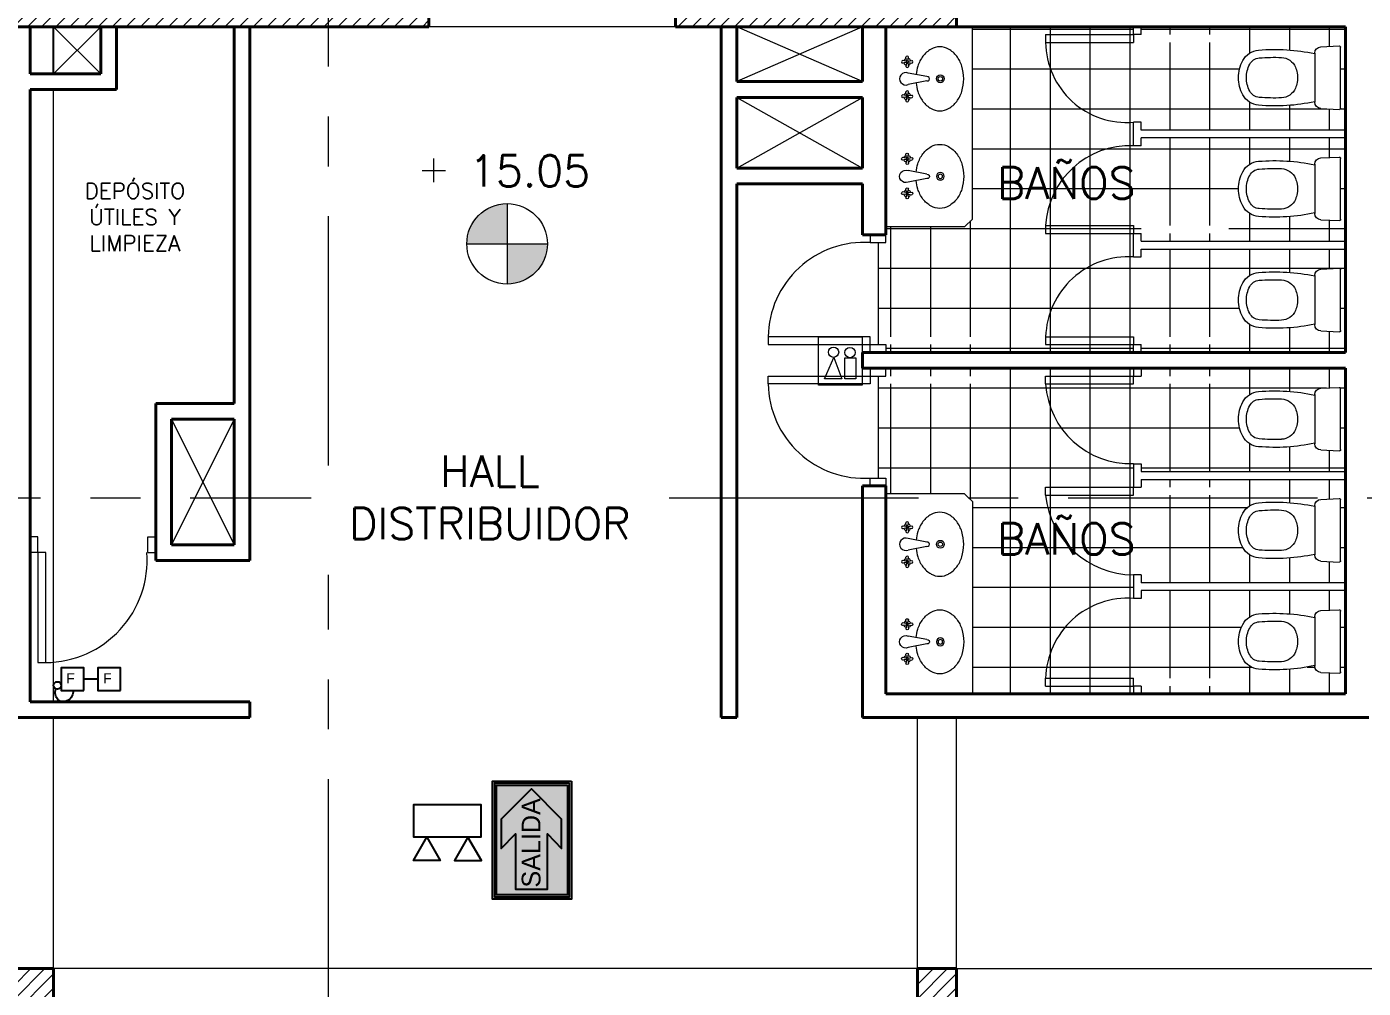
# Model space of a CAD drawing. Extents: x 1009 to 1343, y -172900 to 201.
# Drawn here: x 1315.24 to 1323.75, y 130.73 to 136.85 of the extents above; entities that cross this region are included whole.
import ezdxf

# ---------------------------------------------------------------- set-up
doc = ezdxf.new("R2010")
doc.units = 0
doc.header["$LTSCALE"] = 0.5
doc.linetypes.add('CENTER', pattern=[50.8, 31.75, -6.35, 6.35, -6.35])
doc.linetypes.add('TRAZOS2', pattern=[0.375, 0.25, -0.125])
for name, color, linetype in [('1-ALARMA', 1, 'CONTINUOUS'), ('BRIGADAS', 8, 'TRAZOS2'), ('GCI-LUZ DE EMERG.LUZ ESTROBOSCOPICA', 12, 'CONTINUOUS'), ('MARCO_FONDO_NEGRO', 7, 'CONTINUOUS'), ('SEÑAL_FONDO_FIGURAS', 254, 'CONTINUOUS'), ('SEÑAL_FONDO_NEGRO', 7, 'CONTINUOUS'), ('SEÑAL_FONDO_VERDE', 86, 'CONTINUOUS')]:
    doc.layers.add(name, color=color, linetype=linetype)
for name, color, linetype, lineweight in [('Carpintería', 55, 'CONTINUOUS', 20), ('Detalles .05', 243, 'CONTINUOUS', 5), ('Detalles 01', 8, 'CONTINUOUS', 9), ('Equipamiento fijo', 31, 'CONTINUOUS', 13), ('Equipamiento movil', 33, 'CONTINUOUS', 9), ('EQUIPO DE EMERGENCIA', 200, 'CONTINUOUS', 30), ('Muros corte', 7, 'CONTINUOUS', 40), ('Muros vista', 253, 'CONTINUOUS', 25), ('Punta 01', 6, 'CONTINUOUS', 9), ('Punta 015', 64, 'CONTINUOUS', 13), ('Punta 02', 11, 'CONTINUOUS', 20), ('Sist. contra incendio', 1, 'CONTINUOUS', 18), ('Tratamiento pisos', 251, 'CONTINUOUS', 9), ('Vidrios', 147, 'CONTINUOUS', 13)]:
    doc.layers.add(name, color=color, linetype=linetype, lineweight=lineweight)
doc.styles.add('franklin gothic medium', font='framd.ttf')
doc.styles.add('ROMANS', font='arial.ttf', dxfattribs={"oblique": 1, "height": 0.075})
doc.styles.add('Texto 1 mm', font='simplex.shx', dxfattribs={"height": 0.1})
doc.styles.add('Texto 2 mm', font='simplex.shx', dxfattribs={"height": 0.2})
pattern_1 = [(0, (211.0139, 13.64954), (0, 0.254), []), (90, (211.0139, 13.64954), (-0.254, 2e-17), [])]

# ---------------------------------------------------------------- blocks, each defined once
blk = doc.blocks.new('inodoro')
at = {"layer": 'Equipamiento fijo'}
for p, q in [((-0.1967, 0.1268), (-0.2021, 0.0084)), ((-0.1568, 0.165), (0.1568, 0.165)), ((0.1967, 0.1268), (0.2021, 0.0084)), ((0.1941, 0), (-0.1941, 0))]:
    blk.add_line(p, q, dxfattribs=at)
for centre, radius, start, end in [((-0.0511, 0.5125), 0.125, 117.58575, 175.50719), ((0, 0.4146), 0.2354, 90, 117.58575), ((0, 0.4146), 0.1854, 90, 117.58575), ((0, 0.4146), 0.2354, 62.41425, 90), ((0, 0.4146), 0.1854, 62.41425, 90), ((0.0511, 0.5125), 0.125, 4.49281, 62.41425), ((1.0899, 0.4221), 1.2696, 175.47771, 191.68579), ((1.0945, 0.4224), 1.2242, 175.50719, 182.14249), ((-0.0511, 0.5125), 0.075, 117.58575, 175.50719), ((0.0511, 0.5125), 0.075, 4.49281, 62.41425), ((-1.0945, 0.4224), 1.2242, 357.85751, 4.49281), ((-1.0245, 0.418), 1.2047, 347.8749, 4.9616), ((-0.0277, 0.3814), 0.1012, 182.70725, 247.23206), ((0.0277, 0.3814), 0.1012, 292.76794, 357.29275), ((-0.0137, 0.3963), 0.1205, 243.79777, 262.03889), ((0, 0.4826), 0.2079, 261.59395, 278.40605), ((0.0137, 0.3963), 0.1205, 277.96111, 296.20223), ((-0.1568, 0.125), 0.04, 90, 177.39744), ((0.1568, 0.125), 0.04, 2.60256, 90), ((-0.1941, 0.008), 0.00803, 177.65778, 269.73966), ((0.1947, 0.0074), 0.00742, 265.6488, 0.24021), ((0.1941, 0.008), 0.008, 355.88901, 2.60256)]:
    blk.add_arc(centre, radius, start, end, dxfattribs=at)
blk = doc.blocks.new('Lavamanos')
at = {"layer": 'Equipamiento movil'}
for p, q in [((-0.0151, -0.0368), (-0.0382, -0.1563)), ((0.0126, -0.0369), (0.0357, -0.1563)), ((-0.118, -0.1581), (-0.1383, -0.1541)), ((-0.1178, -0.1672), (-0.1383, -0.1712)), ((-0.114, -0.154), (-0.118, -0.1334)), ((-0.1049, -0.1538), (-0.1009, -0.1334)), ((-0.1007, -0.1578), (-0.0802, -0.1538)), ((-0.1006, -0.1669), (-0.0802, -0.1708)), ((0.102, -0.1578), (0.0815, -0.1538)), ((0.1018, -0.1669), (0.0815, -0.1708)), ((0.1061, -0.1538), (0.1022, -0.1334)), ((0.1152, -0.154), (0.1192, -0.1334)), ((0.119, -0.1672), (0.1395, -0.1712)), ((0.1192, -0.1581), (0.1395, -0.1541)), ((-0.1137, -0.1712), (-0.1176, -0.1915)), ((-0.1045, -0.171), (-0.1006, -0.1915)), ((0.1058, -0.171), (0.1018, -0.1915)), ((0.1149, -0.1712), (0.1188, -0.1915))]:
    blk.add_line(p, q, dxfattribs=at)
for centre, radius in [((-0.0013, 0.0484), 0.0249), ((-0.0013, 0.0484), 0.014), ((-0.1093, -0.1625), 0.00541), ((0.1105, -0.1625), 0.00541)]:
    blk.add_circle(centre, radius, dxfattribs=at)
for centre, radius, start, end in [((-0.0195, -0.0159), 0.2105, 107.17461, 126.72852), ((-0.0013, -0.0749), 0.2723, 90, 107.17461), ((-0.0013, -0.0749), 0.2723, 72.82539, 90), ((0.017, -0.0159), 0.2105, 53.27148, 72.82539), ((-0.0902, 0.0453), 0.1149, 150.96389, 180), ((-0.0474, 0.0215), 0.1638, 126.72852, 150.96389), ((0.0449, 0.0215), 0.1638, 29.03611, 53.27148), ((0.0877, 0.0453), 0.1149, 0, 29.03611), ((-0.0902, 0.0453), 0.1149, 180, 209.03611), ((0.0877, 0.0453), 0.1149, 330.96389, 360), ((-0.0474, 0.069), 0.1638, 209.03611, 233.27148), ((-0.0195, 0.1064), 0.2105, 233.27148, 252.82539), ((-0.0012, -0.035), 0.014, 352.3829, 187.24417), ((0.017, 0.1064), 0.2105, 287.17461, 306.72852), ((0.0449, 0.069), 0.1638, 306.72852, 330.96389), ((-0.136, -0.1627), 0.00882, 105.27808, 254.72192), ((-0.1093, -0.1625), 0.0226, 108.61222, 162.26496), ((-0.1093, -0.1625), 0.0226, 198.61222, 252.26496), ((-0.1094, -0.1358), 0.00882, 15.27808, 164.72192), ((-0.1093, -0.1625), 0.00976, 119.00544, 153.10409), ((-0.1093, -0.1625), 0.00976, 209.00544, 243.10409), ((-0.1171, -0.1627), 0.00254, 349.64927, 12.85929), ((-0.1094, -0.1546), 0.00254, 259.64927, 282.85929), ((-0.1091, -0.1704), 0.00254, 79.64927, 102.85929), ((-0.1093, -0.1625), 0.00976, 29.00544, 63.10409), ((-0.1093, -0.1625), 0.00976, 299.00544, 333.10409), ((-0.1014, -0.1623), 0.00254, 169.64927, 192.85929), ((-0.1093, -0.1625), 0.0226, 18.61222, 72.26496), ((-0.1093, -0.1625), 0.0226, 288.61222, 342.26496), ((-0.0013, 0.1654), 0.2723, 252.82539, 264.28293), ((-0.0826, -0.1623), 0.00882, 285.27808, 74.72192), ((-0.0013, -0.1711), 0.0398, 158.17607, 21.82393), ((-0.0013, 0.1654), 0.2723, 275.71707, 287.17461), ((0.0838, -0.1623), 0.00882, 105.27808, 254.72192), ((0.1105, -0.1625), 0.0226, 197.73504, 251.38778), ((0.1105, -0.1625), 0.0226, 107.73504, 161.38778), ((0.1105, -0.1625), 0.00976, 206.89591, 240.99456), ((0.1105, -0.1625), 0.00976, 116.89591, 150.99456), ((0.1107, -0.1358), 0.00882, 15.27808, 164.72192), ((0.1026, -0.1623), 0.00254, 347.14071, 10.35073), ((0.1103, -0.1704), 0.00254, 77.14071, 100.35073), ((0.1107, -0.1546), 0.00254, 257.14071, 280.35073), ((0.1105, -0.1625), 0.00976, 296.89591, 330.99456), ((0.1105, -0.1625), 0.00976, 26.89591, 60.99456), ((0.1184, -0.1627), 0.00254, 167.14071, 190.35073), ((0.1105, -0.1625), 0.0226, 287.73504, 341.38778), ((0.1105, -0.1625), 0.0226, 17.73504, 71.38778), ((0.1372, -0.1627), 0.00882, 285.27808, 74.72192), ((-0.1091, -0.1892), 0.00882, 195.27808, 344.72192), ((0.1103, -0.1892), 0.00882, 195.27808, 344.72192)]:
    blk.add_arc(centre, radius, start, end, dxfattribs=at)
blk = doc.blocks.new('A$C4F586106')
at = {"layer": 'SEÑAL_FONDO_FIGURAS'}
h = blk.add_hatch(color=256, dxfattribs=at)
h.paths.add_polyline_path([(1.092, 0.238), (0.029, 0.238), (0.029, 1.85), (1.092, 1.85)])
h.paths.add_polyline_path([(1.063, 1.821), (0.058, 1.821), (0.058, 0.267), (1.063, 0.267)], flags=16)
h.paths.add_polyline_path([(0.807, 1.55), (0.807, 0.438), (0.287, 0.438), (0.287, 1.55)], flags=8)
blk.add_hatch(color=256, dxfattribs=at).paths.add_polyline_path([(0.553, 1.768), (0.126, 1.339), (0.126, 0.925), (0.327, 1.132), (0.327, 0.349), (0.553, 0.349), (0.778, 0.349), (0.778, 1.132), (0.979, 0.925), (0.979, 1.339)])
at = {"layer": 'SEÑAL_FONDO_VERDE'}
h = blk.add_hatch(color=256, dxfattribs=at)
h.paths.add_polyline_path([(0.058, 0.267), (0.058, 1.821), (1.063, 1.821), (1.063, 0.267)])
h.paths.add_polyline_path([(0.327, 0.349), (0.553, 0.349), (0.778, 0.349), (0.778, 1.132), (0.979, 0.925), (0.979, 1.339), (0.553, 1.768), (0.126, 1.339), (0.126, 0.925), (0.327, 1.132)], flags=16)
at = {"layer": 'MARCO_FONDO_NEGRO'}
blk.add_lwpolyline([(1.121, 1.879), (1.121, 0.209), (0, 0.209), (0, 1.879)], close=True, dxfattribs=at)
at = {"layer": 'SEÑAL_FONDO_FIGURAS'}
blk.add_lwpolyline([(1.092, 1.85), (0.029, 1.85), (0.029, 0.238), (1.092, 0.238)], close=True, dxfattribs=at)
at = {"layer": 'SEÑAL_FONDO_NEGRO'}
blk.add_lwpolyline([(1.063, 1.821), (1.063, 0.267), (0.058, 0.267), (0.058, 1.821)], close=True, dxfattribs=at)
at = {"layer": 'SEÑAL_FONDO_VERDE'}
for points in [[(1.063, 1.821), (1.063, 0.267), (0.058, 0.267), (0.058, 1.821)], [(0.553, 0.349), (0.778, 0.349), (0.778, 1.132), (0.979, 0.925), (0.979, 1.339), (0.553, 1.768), (0.126, 1.339), (0.126, 0.925), (0.327, 1.132), (0.327, 0.349)], [(0.553, 0.349), (0.778, 0.349), (0.778, 1.132), (0.979, 0.925), (0.979, 1.339), (0.553, 1.768), (0.126, 1.339), (0.126, 0.925), (0.327, 1.132), (0.327, 0.349)]]:
    blk.add_lwpolyline(points, close=True, dxfattribs=at)
at = {"layer": 'SEÑAL_FONDO_VERDE', "style": 'franklin gothic medium'}
blk.add_text('SALIDA', height=0.2658, rotation=90, dxfattribs=at).set_placement((0.681, 0.372))
blk = doc.blocks.new('A$C04752EFD')
at = {"layer": 'GCI-LUZ DE EMERG.LUZ ESTROBOSCOPICA', "color": 1}
blk.add_lwpolyline([(-0.1774, -0.1729), (-0.1774, 0), (0.1774, 0), (0.1774, -0.1729)], close=True, dxfattribs=at)
at = {"layer": 'GCI-LUZ DE EMERG.LUZ ESTROBOSCOPICA'}
for points in [[(0.1774, -0.1729), (-0.1774, -0.1729), (-0.1774, 0), (0.1774, 0)], [(-0.109, -0.1729), (-0.0376, -0.2965), (-0.1803, -0.2965)], [(0.109, -0.1729), (0.0376, -0.2965), (0.1803, -0.2965)]]:
    blk.add_lwpolyline(points, close=True, dxfattribs=at)

msp = doc.modelspace()

# ---------------------------------------------------------------- hatches: boundary and pattern name
at = {"layer": 'Detalles 01'}
h = msp.add_hatch(dxfattribs=at)
h.set_pattern_fill('ANSI31,_O', color=256, scale=0.02)
h.set_pattern_definition([(45, (34.213894, 13.64954), (-0.0449012806, 0.0449012806), [])])
h.paths.add_polyline_path([(1318.2595, 141.7797), (1317.1595, 141.7797), (1317.1595, 141.5297), (1318.2595, 141.5297)])
h.paths.add_polyline_path([(1317.1595, 141.7797), (1315.3995, 141.7797), (1315.3995, 141.8547), (1315.1595, 141.8547), (1315.1595, 136.8547), (1317.1595, 136.8547), (1317.1595, 137.0047), (1315.3995, 137.0047), (1315.3995, 141.5297), (1317.1595, 141.5297)])
h.paths.add_polyline_path([(1317.7995, 140.7297), (1317.6495, 140.7297), (1317.6495, 137.0047), (1317.1595, 137.0047), (1317.1595, 136.8547), (1317.7995, 136.8547)])
h = msp.add_hatch(dxfattribs=at)
h.set_pattern_fill('ANSI31', color=256, scale=0.02, style=0)
h.set_pattern_definition([(45, (280.013894, 13.64954), (-0.0449012806, 0.0449012806), [])])
h.paths.add_polyline_path([(1321.1595, 141.8547), (1320.9195, 141.8547), (1320.9195, 141.7797), (1318.7595, 141.7797), (1318.7595, 141.5297), (1319.3695, 141.5297), (1319.3695, 141.1855), (1319.5195, 141.1855), (1319.5195, 141.5297), (1320.9195, 141.5297), (1320.9195, 137.0047), (1319.5195, 137.0047), (1319.5195, 137.3488), (1319.3695, 137.3488), (1319.3695, 136.8547), (1321.1595, 136.8547)])
h.paths.add_polyline_path([(1319.5195, 140.3855), (1319.3695, 140.3855), (1319.3695, 139.6672), (1319.5195, 139.6672)], flags=17)
h = msp.add_hatch(dxfattribs=at)
h.set_pattern_fill('ANSI31,_O', color=256, scale=0.02)
h.set_pattern_definition([(45, (95.013894, 13.64954), (-0.0449012806, 0.0449012806), [])])
h.paths.add_polyline_path([(1316.6595, 127.8297), (1315.4095, 127.8297), (1315.4095, 130.8547), (1315.1595, 130.8547), (1315.1595, 126.1797), (1314.1095, 126.1797), (1314.1095, 125.9297), (1315.1595, 125.9297), (1315.1595, 125.8547), (1315.4095, 125.8547), (1315.4095, 127.5797), (1316.6595, 127.5797)])
h.paths.add_polyline_path([(1321.1595, 130.8547), (1320.9095, 130.8547), (1320.9095, 127.8297), (1319.6595, 127.8297), (1319.6595, 127.5797), (1320.9095, 127.5797), (1320.9095, 125.8547), (1321.1595, 125.8547), (1321.1595, 125.9297), (1322.2095, 125.9297), (1322.2095, 126.1797), (1321.1595, 126.1797)])
at = {"layer": 'Tratamiento pisos'}
h = msp.add_hatch(dxfattribs=at)
h.set_pattern_fill('NET,_O', color=256, scale=0.08)
h.set_pattern_definition(pattern_1)
h.paths.add_polyline_path([(1322.3342, 136.0963), (1322.2845, 136.0963), (1322.2845, 136.2463), (1322.3345, 136.2463, 0.385126), (1322.8929, 136.7547), (1322.3345, 136.7547), (1322.3345, 136.8047), (1322.2845, 136.8047), (1322.2845, 136.8547), (1321.2595, 136.8547), (1321.2595, 135.6297), (1321.2095, 135.5797), (1320.7095, 135.5797), (1320.7095, 135.5297), (1320.7095, 135.4797, -0.389604), (1321.3595, 134.8797), (1321.3595, 134.8297), (1320.7095, 134.8297), (1320.7095, 134.7797), (1322.2845, 134.7797), (1322.2845, 134.8297), (1322.3345, 134.8297), (1322.3345, 134.8797), (1322.8929, 134.8797, 0.385126), (1322.3345, 135.388), (1322.2845, 135.388), (1322.2845, 135.538), (1322.3345, 135.538), (1322.3345, 135.588), (1322.8929, 135.588, 0.385295)])
h.paths.add_polyline_path([(1320.7095, 135.4797), (1320.6595, 135.4797), (1320.6595, 134.8297), (1320.7095, 134.8297), (1320.7095, 134.8797), (1321.3595, 134.8797, 0.389604)])
h.paths.add_polyline_path([(1321.3595, 134.5797), (1320.7095, 134.5797), (1320.7095, 134.6297), (1320.6595, 134.6297), (1320.6595, 133.9797), (1320.7095, 133.9797, 0.389604)])
h.paths.add_polyline_path([(1322.8929, 134.5797), (1322.3345, 134.5797), (1322.3345, 134.6297), (1322.2845, 134.6297), (1322.2845, 134.6797), (1320.7095, 134.6797), (1320.7095, 134.6297), (1321.3595, 134.6297), (1321.3595, 134.5797, -0.389604), (1320.7095, 133.9797), (1320.7095, 133.9297), (1320.7095, 133.8797), (1321.2095, 133.8797), (1321.2345, 133.8547), (1322.891, 133.8547, 0.00745), (1322.8929, 133.8713), (1322.3345, 133.8713), (1322.3345, 133.9213), (1322.2845, 133.9213), (1322.2845, 134.0713), (1322.3345, 134.0713, 0.385126)])
h.paths.add_polyline_path([(1322.891, 133.8547), (1321.2345, 133.8547), (1321.2595, 133.8297), (1321.2595, 132.6047), (1322.2845, 132.6047), (1322.2845, 132.6547), (1322.3345, 132.6547), (1322.3345, 132.7047), (1322.8929, 132.7047, 0.385126), (1322.3345, 133.213), (1322.2845, 133.213), (1322.2845, 133.363), (1322.3342, 133.363, 0.376763)])
h = msp.add_hatch(dxfattribs=at)
h.set_pattern_fill('NET,_O', color=256, scale=0.08)
h.set_pattern_definition(pattern_1)
h.paths.add_polyline_path([(1323.6345, 136.8547), (1322.3345, 136.8547), (1322.3345, 136.8047), (1322.8929, 136.8047), (1322.8929, 136.7547, -0.385126), (1322.3345, 136.2463), (1322.3345, 136.1963), (1323.6345, 136.1963)])
h.paths.add_polyline_path([(1322.9813, 136.4212, -0.12095), (1322.9545, 136.5302, -0.12095), (1322.9813, 136.6392, -0.258252), (1323.0823, 136.706, -0.070839), (1323.4395, 136.6836), (1323.4395, 136.687, -0.400971), (1323.4777, 136.727), (1323.5961, 136.7324, -0.430271), (1323.6045, 136.7243), (1323.6045, 136.3361, -0.437884), (1323.5971, 136.3281, -0.029302), (1323.5962, 136.3281), (1323.4777, 136.3335, -0.400971), (1323.4395, 136.3735), (1323.4395, 136.3769, -0.074693), (1323.0823, 136.3545, -0.258252)], flags=16)
h.paths.add_polyline_path([(1323.0256, 136.4444, -0.12095), (1323.0045, 136.5302, -0.12095), (1323.0256, 136.6161, -0.258252), (1323.0862, 136.6561, -0.028516), (1323.2257, 136.6591, -0.295056), (1323.3164, 136.5971, -0.07976), (1323.3276, 136.5606, -0.073488), (1323.3276, 136.4998, -0.07976), (1323.3164, 136.4633, -0.295056), (1323.2257, 136.4014, -0.028516), (1323.0862, 136.4043, -0.258252)], flags=0)
h = msp.add_hatch(dxfattribs=at)
h.set_pattern_fill('NET,_O', color=256, scale=0.08)
h.set_pattern_definition(pattern_1)
h.paths.add_polyline_path([(1323.6345, 136.1463), (1322.3345, 136.1463), (1322.3345, 136.0963, -0.385126), (1322.8929, 135.588), (1322.8929, 135.538), (1322.3345, 135.538), (1322.3345, 135.488), (1323.6345, 135.488)])
h.paths.add_polyline_path([(1322.9813, 135.9309, -0.258252), (1323.0823, 135.9976, -0.070839), (1323.4395, 135.9753), (1323.4395, 135.9787, -0.400971), (1323.4777, 136.0186), (1323.5961, 136.024, -0.430271), (1323.6045, 136.016), (1323.6045, 135.6278, -0.437884), (1323.5971, 135.6198, -0.029302), (1323.5962, 135.6198), (1323.4777, 135.6252, -0.400971), (1323.4395, 135.6651), (1323.4395, 135.6685, -0.074693), (1323.0823, 135.6462, -0.258252), (1322.9813, 135.7129, -0.12095), (1322.9545, 135.8219, -0.12095)], flags=16)
h.paths.add_polyline_path([(1323.0256, 135.9078, -0.258252), (1323.0862, 135.9478, -0.028516), (1323.2257, 135.9508, -0.295056), (1323.3164, 135.8888, -0.07976), (1323.3276, 135.8523, -0.073488), (1323.3276, 135.7915, -0.07976), (1323.3164, 135.755, -0.295056), (1323.2257, 135.693, -0.028516), (1323.0862, 135.696, -0.258252), (1323.0256, 135.7361, -0.12095), (1323.0045, 135.8219, -0.12095)], flags=0)
h = msp.add_hatch(dxfattribs=at)
h.set_pattern_fill('NET,_O', color=256, scale=0.08)
h.set_pattern_definition(pattern_1)
h.paths.add_polyline_path([(1323.6345, 135.438), (1322.3345, 135.438), (1322.3345, 135.388, -0.385126), (1322.8929, 134.8797), (1322.8929, 134.8297), (1322.3345, 134.8297), (1322.3345, 134.7797), (1323.6345, 134.7797)])
h.paths.add_polyline_path([(1323.0823, 135.2893, -0.070839), (1323.4395, 135.2669), (1323.4395, 135.2703, -0.400971), (1323.4777, 135.3103), (1323.5961, 135.3157, -0.430271), (1323.6045, 135.3076), (1323.6045, 134.9194, -0.437884), (1323.5971, 134.9115, -0.029302), (1323.5962, 134.9114), (1323.4777, 134.9168, -0.400971), (1323.4395, 134.9568), (1323.4395, 134.9602, -0.074693), (1323.0823, 134.9378, -0.258252), (1322.9813, 135.0046, -0.12095), (1322.9545, 135.1136, -0.12095), (1322.9813, 135.2226, -0.258252)], flags=16)
h.paths.add_polyline_path([(1323.0862, 135.2395, -0.028516), (1323.2257, 135.2424, -0.295056), (1323.3164, 135.1805, -0.07976), (1323.3276, 135.144, -0.073488), (1323.3276, 135.0832, -0.07976), (1323.3164, 135.0467, -0.295056), (1323.2257, 134.9847, -0.028516), (1323.0862, 134.9877, -0.258252), (1323.0256, 135.0277, -0.12095), (1323.0045, 135.1136, -0.12095), (1323.0256, 135.1994, -0.258252)], flags=0)
h = msp.add_hatch(dxfattribs=at)
h.set_pattern_fill('NET,_O', color=256, scale=0.08)
h.set_pattern_definition(pattern_1)
h.paths.add_polyline_path([(1323.6345, 134.6797), (1322.3345, 134.6797), (1322.3345, 134.6297), (1322.8929, 134.6297), (1322.8929, 134.5797, -0.385126), (1322.3345, 134.0713), (1322.3345, 134.0213), (1323.6345, 134.0213)])
h.paths.add_polyline_path([(1323.0823, 134.531, -0.070839), (1323.4395, 134.5086), (1323.4395, 134.512, -0.400971), (1323.4777, 134.552), (1323.5961, 134.5574, -0.430271), (1323.6045, 134.5493), (1323.6045, 134.1611, -0.437884), (1323.5971, 134.1531, -0.029302), (1323.5962, 134.1531), (1323.4777, 134.1585, -0.400971), (1323.4395, 134.1985), (1323.4395, 134.2019, -0.074693), (1323.0823, 134.1795, -0.258252), (1322.9813, 134.2462, -0.12095), (1322.9545, 134.3552, -0.12095), (1322.9813, 134.4642, -0.258252)], flags=16)
h.paths.add_polyline_path([(1323.0862, 134.4811, -0.028516), (1323.2257, 134.4841, -0.295056), (1323.3164, 134.4221, -0.07976), (1323.3276, 134.3856, -0.073488), (1323.3276, 134.3248, -0.07976), (1323.3164, 134.2883, -0.295056), (1323.2257, 134.2264, -0.028516), (1323.0862, 134.2293, -0.258252), (1323.0256, 134.2694, -0.12095), (1323.0045, 134.3552, -0.12095), (1323.0256, 134.4411, -0.258252)], flags=0)
h = msp.add_hatch(dxfattribs=at)
h.set_pattern_fill('NET,_O', color=256, scale=0.08)
h.set_pattern_definition(pattern_1)
h.paths.add_polyline_path([(1323.6345, 133.8547), (1322.891, 133.8547, -0.376596), (1322.3345, 133.363), (1322.3345, 133.313), (1323.6345, 133.313)])
h.paths.add_polyline_path([(1322.9813, 133.5379, -0.12095), (1322.9545, 133.6469, -0.12095), (1322.9813, 133.7559, -0.258252), (1323.0823, 133.8226, -0.070839), (1323.4395, 133.8003), (1323.4395, 133.8037, -0.400971), (1323.4777, 133.8436), (1323.5961, 133.849, -0.430271), (1323.6045, 133.841), (1323.6045, 133.4528, -0.437884), (1323.5971, 133.4448, -0.029302), (1323.5962, 133.4448), (1323.4777, 133.4502, -0.400971), (1323.4395, 133.4901), (1323.4395, 133.4935, -0.074693), (1323.0823, 133.4712, -0.258252)], flags=16)
h.paths.add_polyline_path([(1323.0256, 133.5611, -0.12095), (1323.0045, 133.6469, -0.12095), (1323.0256, 133.7328, -0.258252), (1323.0862, 133.7728, -0.028516), (1323.2257, 133.7758, -0.295056), (1323.3164, 133.7138, -0.07976), (1323.3276, 133.6773, -0.073488), (1323.3276, 133.6165, -0.07976), (1323.3164, 133.58, -0.295056), (1323.2257, 133.518, -0.028516), (1323.0862, 133.521, -0.258252)], flags=0)
h.paths.add_polyline_path([(1323.6345, 133.9713), (1322.3345, 133.9713), (1322.3345, 133.9213), (1322.8929, 133.9213), (1322.8929, 133.8713, -0.00745), (1322.891, 133.8547), (1323.6345, 133.8547)])
h = msp.add_hatch(dxfattribs=at)
h.set_pattern_fill('NET,_O', color=256, scale=0.08)
h.set_pattern_definition(pattern_1)
h.paths.add_polyline_path([(1323.6345, 133.263), (1322.3345, 133.263), (1322.3345, 133.213, -0.385126), (1322.8929, 132.7047), (1322.8929, 132.6547), (1322.3345, 132.6547), (1322.3345, 132.6047), (1323.6345, 132.6047)])
h.paths.add_polyline_path([(1323.0823, 133.1143, -0.070839), (1323.4395, 133.0919), (1323.4395, 133.0953, -0.400971), (1323.4777, 133.1353), (1323.5961, 133.1407, -0.430271), (1323.6045, 133.1326), (1323.6045, 132.7444, -0.437884), (1323.5971, 132.7365, -0.029302), (1323.5962, 132.7364), (1323.4777, 132.7418, -0.400971), (1323.4395, 132.7818), (1323.4395, 132.7852, -0.074693), (1323.0823, 132.7628, -0.258252), (1322.9813, 132.8296, -0.12095), (1322.9545, 132.9386, -0.12095), (1322.9813, 133.0476, -0.258252)], flags=16)
h.paths.add_polyline_path([(1323.0862, 133.0645, -0.028516), (1323.2257, 133.0674, -0.295056), (1323.3164, 133.0055, -0.07976), (1323.3276, 132.969, -0.073488), (1323.3276, 132.9082, -0.07976), (1323.3164, 132.8717, -0.295056), (1323.2257, 132.8097, -0.028516), (1323.0862, 132.8127, -0.258252), (1323.0256, 132.8527, -0.12095), (1323.0045, 132.9386, -0.12095), (1323.0256, 133.0244, -0.258252)], flags=0)
at = {"layer": 'Vidrios', "linetype": 'Continuous'}
h = msp.add_hatch(color=256, dxfattribs=at)
h.paths.add_polyline_path([(1318.2971, 135.7283, 0.414214), (1318.0406, 135.4718), (1318.2971, 135.4718)])
h.paths.add_polyline_path([(1318.5536, 135.4718), (1318.2971, 135.4718), (1318.2971, 135.2153, 0.414214)])

# ---------------------------------------------------------------- linework, layer by layer
at = {"layer": '1-ALARMA', "ltscale": 0.2, "flags": 128}
for points in [[(1315.6016, 132.6269), (1315.6016, 132.7709), (1315.4576, 132.7709), (1315.4576, 132.6269)], [(1315.8357, 132.6269), (1315.8357, 132.7709), (1315.6917, 132.7709), (1315.6917, 132.6269)]]:
    msp.add_lwpolyline(points, close=True, dxfattribs=at)
at = {"layer": '1-ALARMA', "ltscale": 0.2}
msp.add_lwpolyline([(1315.6917, 132.6989), (1315.6016, 132.6989)], dxfattribs=at)
msp.add_circle((1315.4335, 132.6586), 0.024, dxfattribs=at)
at = {"layer": '1-ALARMA', "ltscale": 0.2, "extrusion": (0, 0, -1)}
msp.add_ellipse((1315.4765, 132.6183), major_axis=(-0.0187, -0.0615), ratio=0.874536, start_param=4.328992, end_param=7.889592, dxfattribs=at)
at = {"layer": 'Carpintería'}
for p, q in [((1322.2845, 136.8047), (1322.2845, 136.8547)), ((1322.3345, 136.8047), (1322.3345, 136.8547)), ((1321.7262, 136.8047), (1322.2845, 136.8047)), ((1321.7262, 136.8047), (1321.7262, 136.7547)), ((1322.3345, 136.8047), (1322.2845, 136.8047)), ((1322.2845, 136.8047), (1322.2845, 136.7547)), ((1321.7262, 136.7547), (1322.2845, 136.7547)), ((1322.3345, 136.2463), (1322.2845, 136.2463)), ((1322.2845, 136.0963), (1322.2845, 136.2463)), ((1322.3345, 136.1963), (1322.3345, 136.2463)), ((1323.6345, 136.1963), (1322.3345, 136.1963)), ((1322.3345, 136.0963), (1322.2845, 136.0963)), ((1323.6345, 136.1463), (1322.3345, 136.1463)), ((1322.3345, 136.0963), (1322.3345, 136.1463)), ((1321.7262, 135.588), (1322.2845, 135.588)), ((1321.7262, 135.588), (1321.7262, 135.538)), ((1322.2845, 135.588), (1322.2845, 135.538)), ((1320.6095, 135.5297), (1320.6095, 135.4797)), ((1320.7095, 135.4797), (1320.7095, 135.5297)), ((1321.7262, 135.538), (1322.2845, 135.538)), ((1322.2845, 135.538), (1322.3345, 135.538)), ((1322.2845, 135.388), (1322.2845, 135.538)), ((1322.3345, 135.488), (1322.3345, 135.538)), ((1322.3345, 135.488), (1323.6345, 135.488)), ((1320.6095, 135.4797), (1320.7095, 135.4797)), ((1322.3345, 135.438), (1323.6345, 135.438)), ((1322.3345, 135.388), (1322.3345, 135.438)), ((1322.2845, 135.388), (1322.3345, 135.388)), ((1320.6095, 134.8797), (1319.9595, 134.8797)), ((1319.9595, 134.8797), (1319.9595, 134.8297)), ((1319.9595, 134.8297), (1320.6095, 134.8297)), ((1320.6095, 134.8297), (1320.6095, 134.8797)), ((1320.6095, 134.8297), (1320.7095, 134.8297)), ((1320.6095, 134.7797), (1320.6095, 134.8297)), ((1320.7095, 134.8297), (1320.7095, 134.7797)), ((1321.7262, 134.8797), (1322.2845, 134.8797)), ((1321.7262, 134.8797), (1321.7262, 134.8297)), ((1321.7262, 134.8297), (1322.2845, 134.8297)), ((1322.2845, 134.8797), (1322.2845, 134.8297)), ((1322.2845, 134.7797), (1322.2845, 134.8297)), ((1322.2845, 134.8297), (1322.3345, 134.8297)), ((1322.3345, 134.7797), (1322.3345, 134.8297)), ((1320.6095, 134.6797), (1320.6095, 134.6297)), ((1320.7095, 134.6297), (1320.7095, 134.6797)), ((1322.2845, 134.6797), (1322.2845, 134.6297)), ((1322.3345, 134.6797), (1322.3345, 134.6297)), ((1319.9595, 134.6297), (1320.6095, 134.6297)), ((1319.9595, 134.5797), (1319.9595, 134.6297)), ((1320.6095, 134.5797), (1319.9595, 134.5797)), ((1320.6095, 134.6297), (1320.7095, 134.6297)), ((1320.6095, 134.6297), (1320.6095, 134.5797)), ((1321.7262, 134.6297), (1322.2845, 134.6297)), ((1321.7262, 134.5797), (1321.7262, 134.6297)), ((1321.7262, 134.5797), (1322.2845, 134.5797)), ((1322.2845, 134.6297), (1322.3345, 134.6297)), ((1322.2845, 134.5797), (1322.2845, 134.6297)), ((1322.2845, 134.0713), (1322.3345, 134.0713)), ((1322.2845, 134.0713), (1322.2845, 133.9213)), ((1322.3345, 134.0713), (1322.3345, 134.0213)), ((1320.6095, 133.9797), (1320.7095, 133.9797)), ((1320.6095, 133.9297), (1320.6095, 133.9797)), ((1320.7095, 133.9797), (1320.7095, 133.9297)), ((1322.3345, 134.0213), (1323.6345, 134.0213)), ((1322.3345, 133.9713), (1323.6345, 133.9713)), ((1322.3345, 133.9713), (1322.3345, 133.9213)), ((1321.7262, 133.9213), (1322.2845, 133.9213)), ((1321.7262, 133.8713), (1321.7262, 133.9213)), ((1321.7262, 133.8713), (1322.2845, 133.8713)), ((1322.2845, 133.9213), (1322.3345, 133.9213)), ((1322.2845, 133.8713), (1322.2845, 133.9213)), ((1315.3095, 133.6047), (1315.2595, 133.6047)), ((1315.3095, 133.5047), (1315.3095, 133.6047)), ((1316.0095, 133.5047), (1316.0095, 133.6047)), ((1316.0095, 133.6047), (1316.0595, 133.6047)), ((1315.3095, 133.5047), (1315.2595, 133.5047)), ((1315.3595, 133.5047), (1315.3095, 133.5047)), ((1315.3095, 133.5047), (1315.3095, 132.8047)), ((1315.3595, 132.8047), (1315.3595, 133.5047)), ((1316.0095, 133.5047), (1316.0595, 133.5047)), ((1322.3345, 133.363), (1322.2845, 133.363)), ((1322.2845, 133.363), (1322.2845, 133.213)), ((1322.3345, 133.363), (1322.3345, 133.313)), ((1323.6345, 133.313), (1322.3345, 133.313)), ((1322.3345, 133.213), (1322.2845, 133.213)), ((1323.6345, 133.263), (1322.3345, 133.263)), ((1322.3345, 133.263), (1322.3345, 133.213)), ((1315.3095, 132.8047), (1315.3595, 132.8047)), ((1321.7262, 132.7047), (1322.2845, 132.7047)), ((1321.7262, 132.6547), (1321.7262, 132.7047)), ((1322.2845, 132.6547), (1322.2845, 132.7047)), ((1321.7262, 132.6547), (1322.2845, 132.6547)), ((1322.3345, 132.6547), (1322.2845, 132.6547)), ((1322.2845, 132.6547), (1322.2845, 132.6047)), ((1322.3345, 132.6547), (1322.3345, 132.6047))]:
    msp.add_line(p, q, dxfattribs=at)
at = {"layer": 'Detalles 01', "linetype": 'CENTER', "ltscale": 0.1}
for p, q in [((1317.1595, 134.0603), (1317.1595, 142.8547)), ((1308.6595, 133.8547), (1317.0499, 133.8547)), ((1319.3288, 133.8547), (1338.8612, 133.8547)), ((1317.1595, 122.8547), (1317.1595, 133.3636))]:
    msp.add_line(p, q, dxfattribs=at)
at = {"layer": 'Detalles 01'}
for centre, radius, start, end in [((1322.2421, 136.7605), 0.5159, 180.64505, 274.7225), ((1322.2627, 135.5595), 0.5373, 87.67378, 176.95878), ((1320.5697, 134.8707), 0.6102, 86.25657, 179.16221), ((1322.2521, 134.8628), 0.5262, 86.46984, 178.16261), ((1320.5703, 134.5893), 0.6109, 180.90393, 273.67729), ((1322.2674, 134.6133), 0.5422, 183.55482, 271.81274), ((1322.2903, 133.9301), 0.5671, 185.94771, 269.41973), ((1315.355, 133.4542), 0.6496, 270.40058, 4.45448), ((1322.2486, 132.6916), 0.5226, 86.05924, 178.57321)]:
    msp.add_arc(centre, radius, start, end, dxfattribs=at)
at = {"layer": 'Equipamiento fijo'}
for p, q in [((1321.2595, 135.6297), (1321.2595, 136.8547)), ((1321.2095, 135.5797), (1320.7095, 135.5797)), ((1321.2095, 135.5797), (1321.2595, 135.6297)), ((1321.2095, 133.8797), (1320.7095, 133.8797)), ((1321.2095, 133.8797), (1321.2595, 133.8297)), ((1321.2595, 133.8297), (1321.2595, 132.6047))]:
    msp.add_line(p, q, dxfattribs=at)
at = {"layer": 'Muros corte'}
for p, q in [((1321.1595, 136.8547), (1321.1595, 141.8547)), ((1317.7995, 140.7297), (1317.7995, 136.8547)), ((1319.3695, 136.8547), (1319.3695, 137.3488)), ((1317.7995, 136.8547), (1315.1595, 136.8547)), ((1315.2595, 136.5547), (1315.2595, 136.8547)), ((1315.7095, 136.5547), (1315.7095, 136.8547)), ((1315.8095, 136.4547), (1315.8095, 136.8547)), ((1316.5595, 134.4547), (1316.5595, 136.8547)), ((1316.6595, 133.4547), (1316.6595, 136.8547)), ((1323.6345, 136.8547), (1319.3695, 136.8547)), ((1319.6595, 132.4547), (1319.6595, 136.8547)), ((1319.7595, 136.5047), (1319.7595, 136.8547)), ((1320.5595, 136.5047), (1320.5595, 136.8547)), ((1320.7095, 135.5297), (1320.7095, 136.8547)), ((1323.6345, 136.8547), (1323.6345, 134.7797)), ((1315.2595, 136.5547), (1315.7095, 136.5547)), ((1320.5595, 136.5047), (1319.7595, 136.5047)), ((1315.2595, 132.5547), (1315.2595, 136.4547)), ((1315.2595, 136.4547), (1315.8095, 136.4547)), ((1320.5595, 136.4047), (1319.7595, 136.4047)), ((1319.7595, 135.9547), (1319.7595, 136.4047)), ((1320.5595, 135.9547), (1320.5595, 136.4047)), ((1320.5595, 135.9547), (1319.7595, 135.9547)), ((1319.7595, 132.4547), (1319.7595, 135.8547)), ((1320.5595, 135.8547), (1319.7595, 135.8547)), ((1320.5595, 135.5297), (1320.5595, 135.8547)), ((1320.5595, 135.5297), (1320.7095, 135.5297)), ((1320.5595, 134.7797), (1323.6345, 134.7797)), ((1320.5595, 134.7797), (1320.5595, 134.6797)), ((1320.5595, 134.6797), (1323.6345, 134.6797)), ((1323.6345, 134.6797), (1323.6345, 132.6047)), ((1316.0595, 133.4547), (1316.0595, 134.4547)), ((1316.0595, 134.4547), (1316.5595, 134.4547)), ((1316.1595, 133.5547), (1316.1595, 134.3547)), ((1316.1595, 134.3547), (1316.5595, 134.3547)), ((1316.5595, 133.5547), (1316.5595, 134.3547)), ((1320.5595, 133.9297), (1320.7095, 133.9297)), ((1320.5595, 133.9297), (1320.5595, 132.4547)), ((1320.7095, 133.9297), (1320.7095, 132.6047)), ((1316.1595, 133.5547), (1316.5595, 133.5547)), ((1316.0595, 133.4547), (1316.6595, 133.4547)), ((1323.6345, 132.6047), (1320.7095, 132.6047)), ((1315.2595, 132.5547), (1316.6595, 132.5547)), ((1316.6595, 132.5547), (1316.6595, 132.4547)), ((1315.1595, 132.4547), (1316.6595, 132.4547)), ((1319.7595, 132.4547), (1319.6595, 132.4547)), ((1323.7845, 132.4547), (1320.5595, 132.4547)), ((1315.1595, 130.8547), (1315.4095, 130.8547)), ((1315.4095, 127.8297), (1315.4095, 130.8547)), ((1321.1595, 130.8547), (1320.9095, 130.8547)), ((1320.9095, 130.8547), (1320.9095, 127.8297)), ((1321.1595, 130.8547), (1321.1595, 126.1797))]:
    msp.add_line(p, q, dxfattribs=at)
at = {"layer": 'Muros vista'}
msp.add_line((1315.4095, 136.5547), (1315.4095, 136.8547), dxfattribs=at)
at = {"layer": 'Punta 01'}
for p, q in [((1315.4095, 136.5547), (1315.7095, 136.8547)), ((1315.7095, 136.5547), (1315.4095, 136.8547)), ((1320.5595, 136.8547), (1319.7595, 136.5047)), ((1320.5595, 136.5047), (1319.7595, 136.8547)), ((1319.7595, 135.9547), (1320.5595, 136.4047)), ((1319.7595, 136.4047), (1320.5595, 135.9547)), ((1316.1595, 134.3547), (1316.5595, 133.5547)), ((1316.5595, 134.3547), (1316.1595, 133.5547))]:
    msp.add_line(p, q, dxfattribs=at)
at = {"layer": 'Punta 01', "linetype": 'Continuous'}
for p, q in [((1317.8309, 135.8647), (1317.8309, 136.0147)), ((1317.7559, 135.9397), (1317.9059, 135.9397))]:
    msp.add_line(p, q, dxfattribs=at)
at = {"layer": 'Punta 015', "linetype": 'Continuous'}
for p, q in [((1318.2971, 135.7283), (1318.2971, 135.2153)), ((1318.0406, 135.4718), (1318.5536, 135.4718))]:
    msp.add_line(p, q, dxfattribs=at)
msp.add_circle((1318.2971, 135.4718), 0.2565, dxfattribs=at)
at = {"layer": 'Sist. contra incendio', "color": 2}
for p, q in [((1320.3176, 134.6119), (1320.3767, 134.7472)), ((1320.3767, 134.7472), (1320.4279, 134.6119)), ((1320.4279, 134.6119), (1320.3176, 134.6119))]:
    msp.add_line(p, q, dxfattribs=at)
for points in [[(1320.2801, 134.8802), (1320.558, 134.8802), (1320.558, 134.5713), (1320.2801, 134.5713)], [(1320.4475, 134.7463), (1320.517, 134.7463), (1320.517, 134.6114), (1320.4475, 134.6114)]]:
    msp.add_lwpolyline(points, close=True, dxfattribs=at)
for centre in [(1320.3755, 134.7812), (1320.4804, 134.7792)]:
    msp.add_circle(centre, 0.0329, dxfattribs=at)
at = {"layer": 'Tratamiento pisos'}
for p, q in [((1319.3695, 136.8547), (1317.7995, 136.8547)), ((1315.4095, 132.5547), (1315.4095, 136.4547)), ((1320.6595, 135.4797), (1320.6595, 134.8297)), ((1320.6595, 134.6297), (1320.6595, 133.9797)), ((1315.4095, 130.8547), (1315.4095, 132.4547)), ((1320.9095, 130.8547), (1320.9095, 132.4547)), ((1321.1595, 130.8547), (1321.1595, 132.4547)), ((1320.9095, 130.8547), (1315.4095, 130.8547)), ((1321.1595, 130.8547), (1326.2595, 130.8547))]:
    msp.add_line(p, q, dxfattribs=at)

# ---------------------------------------------------------------- block references
at = {"layer": 'BRIGADAS', "xscale": 0.4499999999998181, "yscale": 0.4499999999998181, "zscale": 0.4499999999998181}
msp.add_blockref('A$C4F586106', (1318.2032, 131.2041), dxfattribs=at)
at = {"layer": 'Detalles .05', "xscale": -1, "rotation": 89.99999999999409}
for p in [(1323.6045, 136.5302), (1323.6045, 135.8219), (1323.6045, 135.1136), (1323.6045, 134.3552), (1323.6045, 133.6469), (1323.6045, 132.9386)]:
    msp.add_blockref('inodoro', p, dxfattribs=at)
at = {"layer": 'Equipamiento movil'}
for p, rotation in [((1321.0071, 136.5216), 270), ((1321.0071, 133.5567), 270.0000000000434)]:
    msp.add_blockref('Lavamanos', p, dxfattribs=dict(at, rotation=rotation))
at = {"layer": 'Equipamiento movil', "xscale": -1}
for p, rotation in [((1321.0071, 135.9026), 269.9999999999565), ((1321.0071, 132.9378), 270)]:
    msp.add_blockref('Lavamanos', p, dxfattribs=dict(at, rotation=rotation))
at = {"layer": 'EQUIPO DE EMERGENCIA', "xscale": 1.200000000000045, "yscale": 1.200000000000045, "zscale": 1.200000000000045}
msp.add_blockref('A$C04752EFD', (1317.9169, 131.9001), dxfattribs=at)

# ---------------------------------------------------------------- texts
at = {"layer": '1-ALARMA', "ltscale": 0.2, "style": 'ROMANS'}
for p in [(1315.4904, 132.6727), (1315.7245, 132.6727)]:
    msp.add_text('F', height=0.064, dxfattribs=at).set_placement(p)
at = {"layer": 'Punta 01', "insert": (1315.9275, 135.8589), "char_height": 0.1, "width": 0.75841, "attachment_point": 2, "style": 'Texto 1 mm'}
msp.add_mtext('DEPÓSITO ÚTILES Y LIMPIEZA', dxfattribs=at)
at = {"layer": 'Punta 015', "linetype": 'Continuous', "insert": (1318.4399, 135.9362), "char_height": 0.2, "attachment_point": 5, "style": 'Texto 2 mm'}
msp.add_mtext('15.05', dxfattribs=at)
at = {"layer": 'Punta 02', "char_height": 0.2, "style": 'Texto 2 mm'}
for s, insert, width, attachment_point in [('BAÑOS', (1321.4162, 135.959), 1.0557, 1), ('HALL\\PDISTRIBUIDOR', (1318.1874, 134.123), 2.1374, 2), ('BAÑOS', (1321.4162, 133.6922), 1.0557, 1)]:
    msp.add_mtext(s, dxfattribs=dict(at, insert=insert, width=width, attachment_point=attachment_point))

doc.saveas('drawing.dxf')
